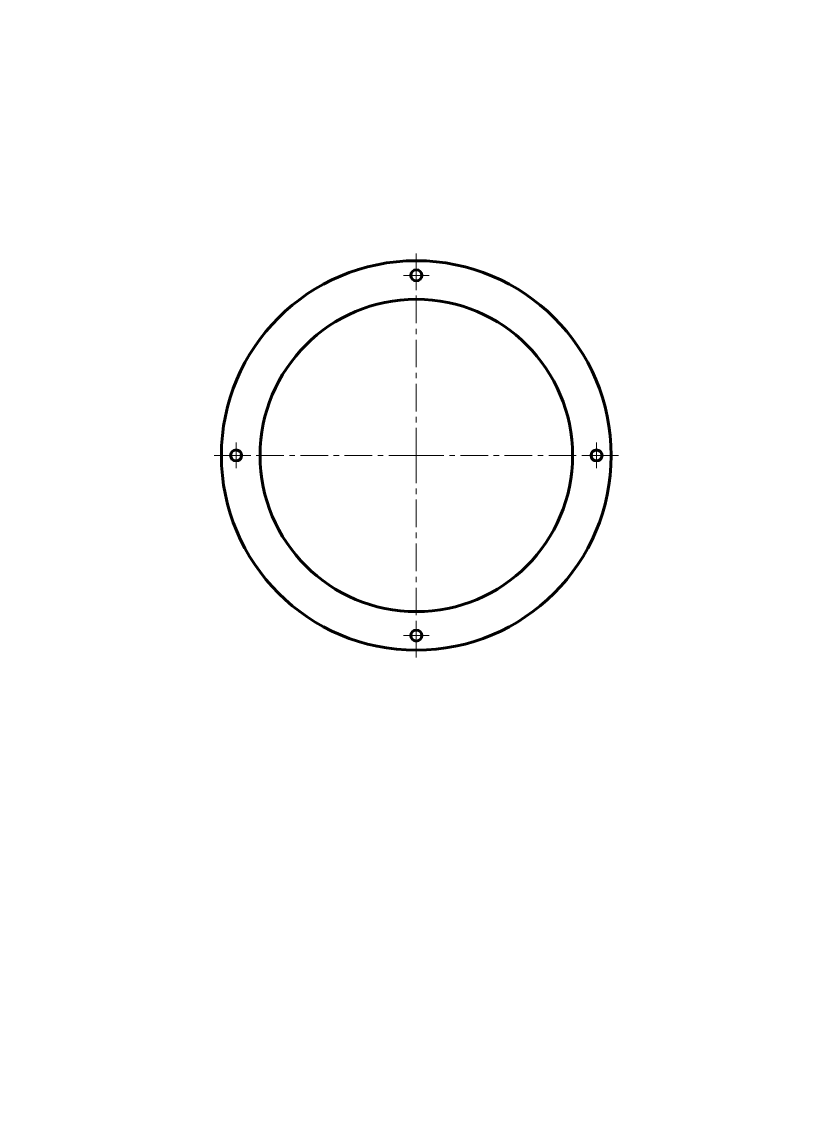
# Model space of a CAD drawing. Header units: millimetres. Extents: x 0 to 210, y 0 to 297.
import ezdxf

# ---------------------------------------------------------------- set-up
doc = ezdxf.new("R2010")
doc.units = ezdxf.units.MM
doc.linetypes.add('K5LT_AXLED', pattern=[12, 7.5, -1.5, 1.5, -1.5])
doc.linetypes.add('K5LT_BASIC', pattern=[0])
doc.layers.add('Системный слой (1)', color=252, linetype='Continuous', true_color=0x909090)

# ---------------------------------------------------------------- blocks, each defined once
blk = doc.blocks.new('U0')
at = {"layer": 'Системный слой (1)', "color": 30, "linetype": 'K5LT_AXLED', "lineweight": 18, "true_color": 0xff8000}
for q in [(58.26, 182.49), (54.76, 178.99), (61.76, 178.99), (58.26, 175.49)]:
    blk.add_line((58.26, 178.99), q, dxfattribs=at)
blk = doc.blocks.new('U1')
at = {"layer": 'Системный слой (1)', "color": 30, "linetype": 'K5LT_AXLED', "lineweight": 18, "true_color": 0xff8000}
for q in [(107.26, 133.49), (103.76, 129.99), (110.76, 129.99), (107.26, 126.49)]:
    blk.add_line((107.26, 129.99), q, dxfattribs=at)
blk = doc.blocks.new('U2')
at = {"layer": 'Системный слой (1)', "color": 30, "linetype": 'K5LT_AXLED', "lineweight": 18, "true_color": 0xff8000}
for q in [(107.26, 233.99), (52.26, 178.99), (162.26, 178.99), (107.26, 123.99)]:
    blk.add_line((107.26, 178.99), q, dxfattribs=at)
blk = doc.blocks.new('U3')
at = {"layer": 'Системный слой (1)', "color": 30, "linetype": 'K5LT_AXLED', "lineweight": 18, "true_color": 0xff8000}
for q in [(107.26, 231.49), (103.76, 227.99), (110.76, 227.99), (107.26, 224.49)]:
    blk.add_line((107.26, 227.99), q, dxfattribs=at)
blk = doc.blocks.new('U4')
at = {"layer": 'Системный слой (1)', "color": 30, "linetype": 'K5LT_AXLED', "lineweight": 18, "true_color": 0xff8000}
for q in [(156.26, 182.49), (152.76, 178.99), (159.76, 178.99), (156.26, 175.49)]:
    blk.add_line((156.26, 178.99), q, dxfattribs=at)

msp = doc.modelspace()

# ---------------------------------------------------------------- linework, layer by layer
at = {"layer": 'Системный слой (1)', "color": 150, "linetype": 'K5LT_BASIC', "lineweight": 60, "true_color": 0x0080ff}
for centre, radius in [((107.26, 178.99), 53), ((107.26, 227.99), 1.5), ((107.26, 178.99), 42.5), ((58.26, 178.99), 1.5), ((156.26, 178.99), 1.5), ((107.26, 129.99), 1.5)]:
    msp.add_circle(centre, radius, dxfattribs=at)

# ---------------------------------------------------------------- block references
at = {"layer": 'Системный слой (1)'}
for name in ['U2', 'U3', 'U0', 'U4', 'U1']:
    msp.add_blockref(name, (0, 0), dxfattribs=at)

doc.saveas('drawing.dxf')
